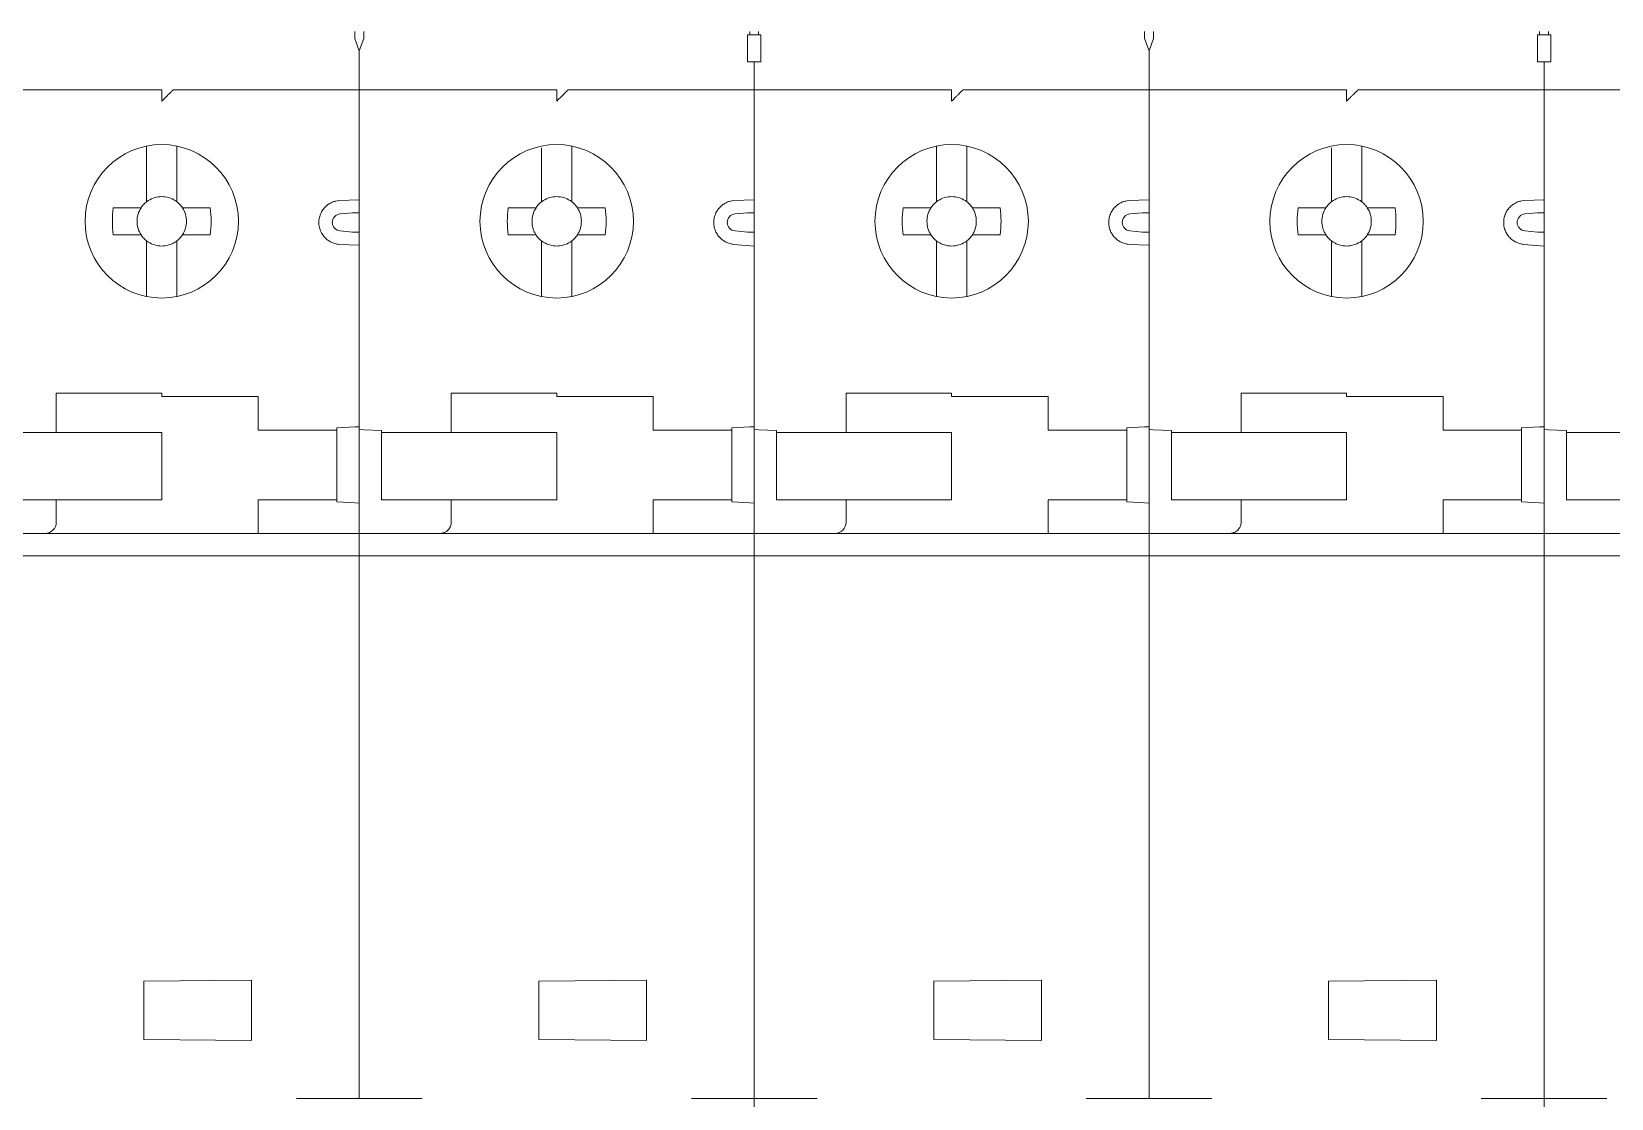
# Model space of a CAD drawing. Header units: millimetres. Extents: x 1359 to 3577, y 1336 to 3557.
# Drawn here: x 2155.1 to 2225.5, y 2964.8 to 3012.3 of the extents above; entities that cross this region are included whole.
import ezdxf

# ---------------------------------------------------------------- set-up
doc = ezdxf.new("R2010")
doc.units = ezdxf.units.MM
doc.layers.add('000-PI-Oprema', color=30, linetype='Continuous', lineweight=5)

msp = doc.modelspace()

# ---------------------------------------------------------------- linework, layer by layer
at = {"layer": '000-PI-Oprema', "color": 0, "lineweight": 0}
for p, q in [((2169.671, 3011.456), (2169.471, 3012.006)), ((2169.871, 3012.006), (2169.671, 3011.456)), ((2186.971, 3012.156), (2187.071, 3012.156)), ((2187.071, 3012.156), (2187.471, 3012.156)), ((2187.471, 3012.156), (2187.571, 3012.156)), ((2204.871, 3011.456), (2204.671, 3012.006)), ((2205.071, 3012.006), (2204.871, 3011.456)), ((2222.171, 3012.156), (2222.271, 3012.156)), ((2222.271, 3012.156), (2222.671, 3012.156)), ((2222.671, 3012.156), (2222.771, 3012.156)), ((2169.671, 3011.456), (2169.671, 3008.856)), ((2169.671, 3011.456), (2169.671, 3008.856)), ((2186.971, 3010.956), (2186.971, 3011.256)), ((2187.571, 3010.956), (2187.571, 3011.256)), ((2204.871, 3011.456), (2204.871, 3008.856)), ((2204.871, 3011.456), (2204.871, 3008.856)), ((2222.171, 3010.956), (2222.171, 3011.256)), ((2222.771, 3010.956), (2222.771, 3011.256)), ((2187.571, 3010.956), (2186.971, 3010.956)), ((2187.271, 3010.956), (2187.271, 3005.136)), ((2222.771, 3010.956), (2222.171, 3010.956)), ((2222.471, 3010.956), (2222.471, 3005.136)), ((2151.871, 3009.706), (2160.871, 3009.706)), ((2161.371, 3009.706), (2169.671, 3009.706)), ((2178.471, 3009.706), (2169.671, 3009.706)), ((2178.971, 3009.706), (2187.071, 3009.706)), ((2187.071, 3009.706), (2196.071, 3009.706)), ((2196.571, 3009.706), (2204.871, 3009.706)), ((2213.671, 3009.706), (2204.871, 3009.706)), ((2214.171, 3009.706), (2222.271, 3009.706)), ((2222.271, 3009.706), (2231.271, 3009.706)), ((2169.671, 3008.856), (2169.671, 2994.585)), ((2169.671, 3008.856), (2169.671, 3005.136)), ((2204.871, 3008.856), (2204.871, 2994.585)), ((2204.871, 3008.856), (2204.871, 3005.136)), ((2160.196, 3007.207), (2160.196, 3007.132)), ((2160.196, 3007.132), (2160.196, 3005.013)), ((2161.546, 3007.132), (2161.546, 3007.207)), ((2161.546, 3005.013), (2161.546, 3007.132)), ((2177.796, 3007.132), (2177.796, 3005.013)), ((2179.146, 3007.132), (2179.146, 3007.207)), ((2179.146, 3005.013), (2179.146, 3007.132)), ((2195.396, 3007.207), (2195.396, 3007.132)), ((2195.396, 3007.132), (2195.396, 3005.013)), ((2196.746, 3007.132), (2196.746, 3007.207)), ((2196.746, 3005.013), (2196.746, 3007.132)), ((2212.996, 3007.132), (2212.996, 3005.013)), ((2214.346, 3007.132), (2214.346, 3007.207)), ((2214.346, 3005.013), (2214.346, 3007.132)), ((2160.196, 3004.725), (2160.196, 3005.013)), ((2161.546, 3004.725), (2161.546, 3005.013)), ((2169.671, 3004.819), (2168.765, 3004.781)), ((2177.796, 3004.725), (2177.796, 3005.013)), ((2179.146, 3004.725), (2179.146, 3005.013)), ((2187.271, 3004.819), (2186.365, 3004.781)), ((2187.271, 3002.476), (2187.271, 3005.136)), ((2195.396, 3004.725), (2195.396, 3005.013)), ((2196.746, 3004.725), (2196.746, 3005.013)), ((2204.871, 3004.819), (2203.965, 3004.781)), ((2212.996, 3004.725), (2212.996, 3005.013)), ((2214.346, 3004.725), (2214.346, 3005.013)), ((2222.471, 3004.819), (2221.565, 3004.781)), ((2222.471, 3002.476), (2222.471, 3005.136)), ((2158.707, 3004.456), (2159.565, 3004.456)), ((2162.177, 3004.456), (2163.035, 3004.456)), ((2169.371, 3004.232), (2168.817, 3004.184)), ((2169.671, 3004.506), (2169.666, 3004.493)), ((2169.671, 3004.232), (2169.671, 3003.38)), ((2176.307, 3004.456), (2177.165, 3004.456)), ((2179.777, 3004.456), (2180.635, 3004.456)), ((2186.971, 3004.232), (2186.417, 3004.184)), ((2193.907, 3004.456), (2194.765, 3004.456)), ((2197.377, 3004.456), (2198.235, 3004.456)), ((2204.571, 3004.232), (2204.017, 3004.184)), ((2204.871, 3004.506), (2204.866, 3004.493)), ((2204.871, 3004.232), (2204.871, 3003.38)), ((2211.507, 3004.456), (2212.365, 3004.456)), ((2214.977, 3004.456), (2215.835, 3004.456)), ((2222.171, 3004.232), (2221.617, 3004.184)), ((2169.371, 3003.38), (2168.817, 3003.429)), ((2186.971, 3003.38), (2186.417, 3003.429)), ((2204.571, 3003.38), (2204.017, 3003.429)), ((2222.171, 3003.38), (2221.617, 3003.429)), ((2158.707, 3003.256), (2159.565, 3003.256)), ((2160.196, 3002.7), (2160.196, 3002.988)), ((2160.196, 3002.7), (2160.196, 3000.58)), ((2161.546, 3002.7), (2161.546, 3002.988)), ((2161.546, 3000.58), (2161.546, 3002.7)), ((2163.035, 3003.256), (2162.177, 3003.256)), ((2168.765, 3002.831), (2169.671, 3002.793)), ((2176.307, 3003.256), (2177.165, 3003.256)), ((2177.796, 3002.7), (2177.796, 3002.988)), ((2177.796, 3002.7), (2177.796, 3000.58)), ((2179.146, 3002.7), (2179.146, 3002.988)), ((2179.146, 3000.58), (2179.146, 3002.7)), ((2180.635, 3003.256), (2179.777, 3003.256)), ((2186.365, 3002.831), (2187.271, 3002.752)), ((2193.907, 3003.256), (2194.765, 3003.256)), ((2195.396, 3002.7), (2195.396, 3002.988)), ((2195.396, 3002.7), (2195.396, 3000.58)), ((2196.746, 3002.7), (2196.746, 3002.988)), ((2196.746, 3000.58), (2196.746, 3002.7)), ((2198.235, 3003.256), (2197.377, 3003.256)), ((2203.965, 3002.831), (2204.871, 3002.793)), ((2211.507, 3003.256), (2212.365, 3003.256)), ((2212.996, 3002.7), (2212.996, 3002.988)), ((2212.996, 3002.7), (2212.996, 3000.58)), ((2214.346, 3002.7), (2214.346, 3002.988)), ((2214.346, 3000.58), (2214.346, 3002.7)), ((2215.835, 3003.256), (2214.977, 3003.256)), ((2221.565, 3002.831), (2222.471, 3002.752)), ((2169.671, 3002.476), (2169.671, 2994.709)), ((2187.271, 3002.476), (2187.271, 2994.709)), ((2204.871, 3002.476), (2204.871, 2994.709)), ((2222.471, 3002.476), (2222.471, 2994.709)), ((2160.196, 3000.58), (2160.196, 3000.506)), ((2161.546, 3000.506), (2161.546, 3000.58)), ((2177.796, 3000.58), (2177.796, 3000.506)), ((2179.146, 3000.506), (2179.146, 3000.58)), ((2195.396, 3000.58), (2195.396, 3000.506)), ((2196.746, 3000.506), (2196.746, 3000.58)), ((2212.996, 3000.58), (2212.996, 3000.506)), ((2214.346, 3000.506), (2214.346, 3000.58)), ((2169.671, 2998.556), (2169.666, 2998.561)), ((2169.676, 2998.356), (2169.671, 2998.356)), ((2204.871, 2998.556), (2204.866, 2998.561)), ((2204.876, 2998.356), (2204.871, 2998.356)), ((2160.871, 2996.206), (2156.171, 2996.206)), ((2156.171, 2994.456), (2156.171, 2996.206)), ((2160.871, 2996.056), (2160.871, 2996.206)), ((2165.171, 2996.056), (2160.871, 2996.056)), ((2165.171, 2994.556), (2165.171, 2996.056)), ((2173.771, 2996.206), (2178.471, 2996.206)), ((2173.771, 2994.456), (2173.771, 2996.206)), ((2178.471, 2996.206), (2178.471, 2996.056)), ((2178.471, 2996.056), (2182.771, 2996.056)), ((2182.771, 2996.056), (2182.771, 2994.556)), ((2196.071, 2996.206), (2191.371, 2996.206)), ((2191.371, 2994.456), (2191.371, 2996.206)), ((2196.071, 2996.056), (2196.071, 2996.206)), ((2200.371, 2996.056), (2196.071, 2996.056)), ((2200.371, 2994.556), (2200.371, 2996.056)), ((2208.971, 2996.206), (2213.671, 2996.206)), ((2208.971, 2994.456), (2208.971, 2996.206)), ((2213.671, 2996.206), (2213.671, 2996.056)), ((2213.671, 2996.056), (2217.971, 2996.056)), ((2217.971, 2996.056), (2217.971, 2994.556)), ((2153.071, 2994.456), (2156.171, 2994.456)), ((2156.171, 2994.456), (2156.571, 2994.456)), ((2156.571, 2994.456), (2160.871, 2994.456)), ((2160.871, 2994.456), (2160.871, 2991.456)), ((2165.571, 2994.556), (2165.171, 2994.556)), ((2168.671, 2994.556), (2165.571, 2994.556)), ((2169.471, 2994.698), (2168.671, 2994.656)), ((2168.671, 2994.556), (2168.671, 2994.656)), ((2168.671, 2991.456), (2168.671, 2994.556)), ((2169.671, 2994.709), (2169.471, 2994.698)), ((2169.671, 2994.709), (2169.671, 2991.304)), ((2169.871, 2994.574), (2169.671, 2994.585)), ((2169.671, 2990.38), (2169.671, 2994.556)), ((2169.871, 2994.574), (2170.671, 2994.532)), ((2170.671, 2994.532), (2170.671, 2994.456)), ((2170.671, 2994.456), (2173.771, 2994.456)), ((2170.671, 2994.456), (2170.671, 2991.456)), ((2173.771, 2994.456), (2174.171, 2994.456)), ((2174.171, 2994.456), (2178.471, 2994.456)), ((2178.471, 2994.456), (2178.471, 2991.456)), ((2183.171, 2994.556), (2182.771, 2994.556)), ((2183.171, 2994.556), (2186.271, 2994.556)), ((2186.271, 2994.656), (2187.071, 2994.698)), ((2186.271, 2994.556), (2186.271, 2994.656)), ((2186.271, 2991.456), (2186.271, 2994.556)), ((2187.071, 2994.698), (2187.271, 2994.709)), ((2187.271, 2994.709), (2187.271, 2994.585)), ((2187.271, 2994.585), (2187.471, 2994.574)), ((2187.271, 2994.556), (2187.271, 2994.585)), ((2187.271, 2994.556), (2187.271, 2991.304)), ((2187.471, 2994.574), (2188.271, 2994.532)), ((2188.271, 2994.532), (2188.271, 2994.456)), ((2188.271, 2994.456), (2191.371, 2994.456)), ((2188.271, 2994.456), (2188.271, 2991.456)), ((2191.371, 2994.456), (2191.771, 2994.456)), ((2191.771, 2994.456), (2196.071, 2994.456)), ((2196.071, 2994.456), (2196.071, 2991.456)), ((2200.771, 2994.556), (2200.371, 2994.556)), ((2203.871, 2994.556), (2200.771, 2994.556)), ((2204.671, 2994.698), (2203.871, 2994.656)), ((2203.871, 2994.556), (2203.871, 2994.656)), ((2203.871, 2991.456), (2203.871, 2994.556)), ((2204.871, 2994.709), (2204.671, 2994.698)), ((2204.871, 2994.709), (2204.871, 2991.304)), ((2205.071, 2994.574), (2204.871, 2994.585)), ((2204.871, 2990.38), (2204.871, 2994.556)), ((2205.071, 2994.574), (2205.871, 2994.532)), ((2205.871, 2994.532), (2205.871, 2994.456)), ((2205.871, 2994.456), (2208.971, 2994.456)), ((2205.871, 2994.456), (2205.871, 2991.456)), ((2208.971, 2994.456), (2209.371, 2994.456)), ((2209.371, 2994.456), (2213.671, 2994.456)), ((2213.671, 2994.456), (2213.671, 2991.456)), ((2218.371, 2994.556), (2217.971, 2994.556)), ((2218.371, 2994.556), (2221.471, 2994.556)), ((2221.471, 2994.656), (2222.271, 2994.698)), ((2221.471, 2994.556), (2221.471, 2994.656)), ((2221.471, 2991.456), (2221.471, 2994.556)), ((2222.271, 2994.698), (2222.471, 2994.709)), ((2222.471, 2994.709), (2222.471, 2994.585)), ((2222.471, 2994.585), (2222.671, 2994.574)), ((2222.471, 2994.556), (2222.471, 2994.585)), ((2222.471, 2994.556), (2222.471, 2991.304)), ((2222.671, 2994.574), (2223.471, 2994.532)), ((2223.471, 2994.532), (2223.471, 2994.456)), ((2223.471, 2994.456), (2226.571, 2994.456)), ((2223.471, 2994.456), (2223.471, 2991.456)), ((2169.666, 2993.551), (2169.671, 2993.556)), ((2169.671, 2993.756), (2169.676, 2993.756)), ((2204.866, 2993.551), (2204.871, 2993.556)), ((2204.871, 2993.756), (2204.876, 2993.756)), ((2156.171, 2991.456), (2153.071, 2991.456)), ((2156.171, 2991.456), (2156.571, 2991.456)), ((2156.171, 2991.456), (2156.171, 2990.456)), ((2160.871, 2991.456), (2156.571, 2991.456)), ((2165.171, 2991.456), (2165.571, 2991.456)), ((2165.171, 2991.456), (2165.171, 2989.956)), ((2168.671, 2991.456), (2165.571, 2991.456)), ((2168.671, 2991.356), (2168.671, 2991.456)), ((2169.471, 2991.314), (2168.671, 2991.356)), ((2169.471, 2991.314), (2169.671, 2991.304)), ((2169.671, 2991.304), (2169.671, 2989.106)), ((2170.671, 2991.456), (2173.771, 2991.456)), ((2174.171, 2991.456), (2173.771, 2991.456)), ((2173.771, 2991.456), (2173.771, 2990.456)), ((2178.471, 2991.456), (2174.171, 2991.456)), ((2182.771, 2991.456), (2183.171, 2991.456)), ((2182.771, 2989.956), (2182.771, 2991.456)), ((2186.271, 2991.456), (2183.171, 2991.456)), ((2186.271, 2991.356), (2186.271, 2991.456)), ((2186.271, 2991.356), (2187.071, 2991.314)), ((2187.071, 2991.314), (2187.271, 2991.304)), ((2187.271, 2990.38), (2187.271, 2991.304)), ((2191.371, 2991.456), (2188.271, 2991.456)), ((2191.371, 2991.456), (2191.771, 2991.456)), ((2191.371, 2991.456), (2191.371, 2990.456)), ((2196.071, 2991.456), (2191.771, 2991.456)), ((2200.371, 2991.456), (2200.771, 2991.456)), ((2200.371, 2991.456), (2200.371, 2989.956)), ((2203.871, 2991.456), (2200.771, 2991.456)), ((2203.871, 2991.356), (2203.871, 2991.456)), ((2204.671, 2991.314), (2203.871, 2991.356)), ((2204.671, 2991.314), (2204.871, 2991.304)), ((2204.871, 2991.304), (2204.871, 2989.106)), ((2205.871, 2991.456), (2208.971, 2991.456)), ((2209.371, 2991.456), (2208.971, 2991.456)), ((2208.971, 2991.456), (2208.971, 2990.456)), ((2213.671, 2991.456), (2209.371, 2991.456)), ((2217.971, 2991.456), (2218.371, 2991.456)), ((2217.971, 2989.956), (2217.971, 2991.456)), ((2221.471, 2991.456), (2218.371, 2991.456)), ((2221.471, 2991.356), (2221.471, 2991.456)), ((2221.471, 2991.356), (2222.271, 2991.314)), ((2222.271, 2991.314), (2222.471, 2991.304)), ((2222.471, 2990.38), (2222.471, 2991.304)), ((2226.571, 2991.456), (2223.471, 2991.456)), ((2169.671, 2989.956), (2152.071, 2989.956)), ((2169.671, 2989.106), (2169.671, 2990.38)), ((2169.671, 2989.956), (2187.271, 2989.956)), ((2187.271, 2990.38), (2187.271, 2989.106)), ((2204.871, 2989.956), (2187.271, 2989.956)), ((2204.871, 2989.106), (2204.871, 2990.38)), ((2204.871, 2989.956), (2222.471, 2989.956)), ((2222.471, 2990.38), (2222.471, 2989.106)), ((2240.071, 2989.956), (2222.471, 2989.956)), ((2169.471, 2988.956), (2152.071, 2988.961)), ((2169.471, 2988.956), (2169.671, 2988.956)), ((2169.671, 2964.789), (2169.671, 2989.106)), ((2169.671, 2989.106), (2169.671, 2964.939)), ((2187.071, 2988.956), (2169.671, 2988.956)), ((2187.271, 2988.956), (2187.071, 2988.956)), ((2187.271, 2989.106), (2187.271, 2988.956)), ((2204.671, 2988.956), (2187.271, 2988.961)), ((2187.271, 2988.956), (2187.271, 2964.789)), ((2204.671, 2988.956), (2204.871, 2988.956)), ((2204.871, 2964.789), (2204.871, 2989.106)), ((2204.871, 2989.106), (2204.871, 2964.939)), ((2222.271, 2988.956), (2204.871, 2988.956)), ((2222.471, 2988.956), (2222.271, 2988.956)), ((2222.471, 2989.106), (2222.471, 2988.956)), ((2239.871, 2988.956), (2222.471, 2988.961)), ((2222.471, 2988.956), (2222.471, 2964.789)), ((2169.671, 2984.256), (2169.676, 2984.256)), ((2204.871, 2984.256), (2204.876, 2984.256)), ((2169.666, 2984.051), (2169.671, 2984.056)), ((2204.866, 2984.051), (2204.871, 2984.056)), ((2169.671, 2982.506), (2169.666, 2982.506)), ((2204.871, 2982.506), (2204.866, 2982.506)), ((2169.671, 2981.906), (2169.666, 2981.911)), ((2169.676, 2981.911), (2169.671, 2981.906)), ((2204.871, 2981.906), (2204.866, 2981.911)), ((2204.876, 2981.911), (2204.871, 2981.906)), ((2169.671, 2974.804), (2169.669, 2974.809)), ((2169.671, 2974.506), (2169.676, 2974.501)), ((2204.871, 2974.804), (2204.869, 2974.809)), ((2204.871, 2974.506), (2204.876, 2974.501)), ((2169.666, 2973.17), (2169.671, 2973.156)), ((2169.671, 2973.256), (2169.676, 2973.27)), ((2204.866, 2973.17), (2204.871, 2973.156)), ((2204.871, 2973.256), (2204.876, 2973.27)), ((2160.071, 2970.006), (2164.871, 2970.048)), ((2160.071, 2967.406), (2160.071, 2970.006)), ((2164.871, 2970.048), (2164.871, 2967.364)), ((2177.671, 2970.006), (2182.471, 2970.048)), ((2177.671, 2967.406), (2177.671, 2970.006)), ((2182.471, 2970.048), (2182.471, 2967.364)), ((2195.271, 2970.006), (2200.071, 2970.048)), ((2195.271, 2967.406), (2195.271, 2970.006)), ((2200.071, 2970.048), (2200.071, 2967.364)), ((2212.871, 2970.006), (2217.671, 2970.048)), ((2212.871, 2967.406), (2212.871, 2970.006)), ((2217.671, 2970.048), (2217.671, 2967.364)), ((2164.871, 2967.364), (2160.071, 2967.406)), ((2182.471, 2967.364), (2177.671, 2967.406)), ((2200.071, 2967.364), (2195.271, 2967.406)), ((2217.671, 2967.364), (2212.871, 2967.406)), ((2166.871, 2964.789), (2169.471, 2964.789)), ((2169.471, 2964.789), (2169.671, 2964.789)), ((2169.871, 2964.789), (2169.671, 2964.789)), ((2169.871, 2964.789), (2172.471, 2964.789)), ((2184.471, 2964.789), (2187.071, 2964.789)), ((2187.271, 2964.789), (2187.071, 2964.789)), ((2187.271, 2964.789), (2187.271, 2963.547)), ((2187.471, 2964.789), (2187.271, 2964.789)), ((2187.471, 2964.789), (2190.071, 2964.789)), ((2202.071, 2964.789), (2204.671, 2964.789)), ((2204.671, 2964.789), (2204.871, 2964.789)), ((2205.071, 2964.789), (2204.871, 2964.789)), ((2205.071, 2964.789), (2207.671, 2964.789)), ((2219.671, 2964.789), (2222.271, 2964.789)), ((2222.471, 2964.789), (2222.271, 2964.789)), ((2222.471, 2964.789), (2222.471, 2963.547)), ((2222.671, 2964.789), (2222.471, 2964.789)), ((2222.671, 2964.789), (2225.271, 2964.789))]:
    msp.add_line(p, q, dxfattribs=at)
for centre in [(2160.871, 3003.856), (2178.471, 3003.856), (2196.071, 3003.856), (2213.671, 3003.856)]:
    msp.add_circle(centre, 3.418, dxfattribs=at)
for centre, radius, start, end in [((2160.871, 3003.856), 1.1, 123.05573, 133.0681), ((2160.871, 3003.856), 1.1, 46.9319, 56.94427), ((2178.471, 3003.856), 1.1, 123.05573, 133.0681), ((2178.471, 3003.856), 1.1, 46.9319, 56.94427), ((2196.071, 3003.856), 1.1, 123.05573, 133.0681), ((2196.071, 3003.856), 1.1, 46.9319, 56.94427), ((2213.671, 3003.856), 1.1, 123.05573, 133.0681), ((2213.671, 3003.856), 1.1, 46.9319, 56.94427), ((2160.871, 3003.856), 1.1, 136.9319, 146.94427), ((2160.871, 3003.856), 1.1, 135, 136.9319), ((2160.871, 3003.856), 1.1, 45, 46.9319), ((2160.871, 3003.856), 1.1, 43.0681, 45), ((2160.871, 3003.856), 1.1, 33.05573, 43.0681), ((2178.471, 3003.856), 1.1, 136.9319, 146.94427), ((2178.471, 3003.856), 1.1, 135, 136.9319), ((2178.471, 3003.856), 1.1, 45, 46.9319), ((2178.471, 3003.856), 1.1, 43.0681, 45), ((2178.471, 3003.856), 1.1, 33.05573, 43.0681), ((2196.071, 3003.856), 1.1, 136.9319, 146.94427), ((2196.071, 3003.856), 1.1, 135, 136.9319), ((2196.071, 3003.856), 1.1, 45, 46.9319), ((2196.071, 3003.856), 1.1, 43.0681, 45), ((2196.071, 3003.856), 1.1, 33.05573, 43.0681), ((2213.671, 3003.856), 1.1, 136.9319, 146.94427), ((2213.671, 3003.856), 1.1, 135, 136.9319), ((2213.671, 3003.856), 1.1, 45, 46.9319), ((2213.671, 3003.856), 1.1, 43.0681, 45), ((2213.671, 3003.856), 1.1, 33.05573, 43.0681), ((2160.871, 3003.856), 1.1, 213.05573, 223.0681), ((2160.871, 3003.856), 1.1, 226.9319, 236.94427), ((2160.871, 3003.856), 1.1, 303.05573, 313.0681), ((2160.871, 3003.856), 1.1, 313.0681, 315), ((2160.871, 3003.856), 1.1, 315, 316.9319), ((2160.871, 3003.856), 1.1, 316.9319, 326.94427), ((2178.471, 3003.856), 1.1, 213.05573, 223.0681), ((2178.471, 3003.856), 1.1, 226.9319, 236.94427), ((2178.471, 3003.856), 1.1, 303.05573, 313.0681), ((2178.471, 3003.856), 1.1, 313.0681, 315), ((2178.471, 3003.856), 1.1, 315, 316.9319), ((2178.471, 3003.856), 1.1, 316.9319, 326.94427), ((2196.071, 3003.856), 1.1, 213.05573, 223.0681), ((2196.071, 3003.856), 1.1, 226.9319, 236.94427), ((2196.071, 3003.856), 1.1, 303.05573, 313.0681), ((2196.071, 3003.856), 1.1, 313.0681, 315), ((2196.071, 3003.856), 1.1, 315, 316.9319), ((2196.071, 3003.856), 1.1, 316.9319, 326.94427), ((2213.671, 3003.856), 1.1, 213.05573, 223.0681), ((2213.671, 3003.856), 1.1, 226.9319, 236.94427), ((2213.671, 3003.856), 1.1, 303.05573, 313.0681), ((2213.671, 3003.856), 1.1, 313.0681, 315), ((2213.671, 3003.856), 1.1, 315, 316.9319), ((2213.671, 3003.856), 1.1, 316.9319, 326.94427), ((2155.671, 2990.456), 0.5, 270, 0), ((2190.871, 2990.456), 0.5, 270, 0)]:
    msp.add_arc(centre, radius, start, end, dxfattribs=at)
for points, knots in [([(2169.471, 3012.006), (2169.471, 3012.063), (2169.471, 3012.116), (2169.471, 3012.252), (2169.471, 3012.306), (2169.471, 3012.306)], [0.262243, 0.262243, 0.262243, 0.262243, 0.5, 0.5, 1, 1, 1, 1]), ([(2169.871, 3012.006), (2169.871, 3012.032), (2169.871, 3012.087), (2169.871, 3012.162), (2169.871, 3012.227), (2169.871, 3012.273), (2169.871, 3012.301), (2169.871, 3012.304), (2169.871, 3012.306)], [0.2613825, 0.2613825, 0.2613825, 0.2613825, 0.3685854, 0.5000663, 0.6285535, 0.7600358, 0.8779631, 1, 1, 1, 1]), ([(2186.971, 3012.156), (2186.971, 3012.137), (2186.971, 3012.083), (2186.971, 3011.968), (2186.971, 3011.809), (2186.971, 3011.632), (2186.971, 3011.445), (2186.971, 3011.319), (2186.971, 3011.256)], [0.287427, 0.287427, 0.287427, 0.287427, 0.3699948, 0.5001298, 0.629921, 0.7600558, 0.879771, 1, 1, 1, 1]), ([(2187.071, 3012.156), (2187.071, 3012.157), (2187.071, 3012.213), (2187.071, 3012.281), (2187.071, 3012.298), (2187.071, 3012.306)], [0, 0, 0, 0, 0.010834, 0.505413, 1, 1, 1, 1]), ([(2187.471, 3012.306), (2187.471, 3012.298), (2187.471, 3012.281), (2187.471, 3012.213), (2187.471, 3012.157), (2187.471, 3012.156)], [0, 0, 0, 0, 0.494587, 0.989166, 1, 1, 1, 1]), ([(2187.571, 3012.156), (2187.571, 3012.108), (2187.571, 3012.043), (2187.571, 3011.778), (2187.571, 3011.518), (2187.571, 3011.256)], [0.2858647, 0.2858647, 0.2858647, 0.2858647, 0.5, 0.5, 1, 1, 1, 1]), ([(2204.671, 3012.006), (2204.671, 3012.063), (2204.671, 3012.116), (2204.671, 3012.252), (2204.671, 3012.306), (2204.671, 3012.306)], [0.262243, 0.262243, 0.262243, 0.262243, 0.5, 0.5, 1, 1, 1, 1]), ([(2205.071, 3012.006), (2205.071, 3012.032), (2205.071, 3012.087), (2205.071, 3012.162), (2205.071, 3012.227), (2205.071, 3012.273), (2205.071, 3012.301), (2205.071, 3012.304), (2205.071, 3012.306)], [0.2613825, 0.2613825, 0.2613825, 0.2613825, 0.3685854, 0.5000663, 0.6285535, 0.7600358, 0.8779631, 1, 1, 1, 1]), ([(2222.171, 3012.156), (2222.171, 3012.137), (2222.171, 3012.083), (2222.171, 3011.968), (2222.171, 3011.809), (2222.171, 3011.632), (2222.171, 3011.445), (2222.171, 3011.319), (2222.171, 3011.256)], [0.287427, 0.287427, 0.287427, 0.287427, 0.3699948, 0.5001298, 0.629921, 0.7600558, 0.879771, 1, 1, 1, 1]), ([(2222.271, 3012.156), (2222.271, 3012.157), (2222.271, 3012.213), (2222.271, 3012.281), (2222.271, 3012.298), (2222.271, 3012.306)], [0, 0, 0, 0, 0.010834, 0.505413, 1, 1, 1, 1]), ([(2222.671, 3012.306), (2222.671, 3012.298), (2222.671, 3012.281), (2222.671, 3012.213), (2222.671, 3012.157), (2222.671, 3012.156)], [0, 0, 0, 0, 0.494587, 0.989166, 1, 1, 1, 1]), ([(2222.771, 3012.156), (2222.771, 3012.108), (2222.771, 3012.043), (2222.771, 3011.778), (2222.771, 3011.518), (2222.771, 3011.256)], [0.2858647, 0.2858647, 0.2858647, 0.2858647, 0.5, 0.5, 1, 1, 1, 1]), ([(2160.871, 3009.206), (2160.871, 3009.337), (2160.871, 3009.467), (2160.871, 3009.652), (2160.871, 3009.706), (2160.871, 3009.706)], [0, 0, 0, 0, 0.5, 0.5, 1, 1, 1, 1]), ([(2160.871, 3009.206), (2160.893, 3009.228), (2160.937, 3009.271), (2161.001, 3009.336), (2161.072, 3009.407), (2161.149, 3009.484), (2161.225, 3009.56), (2161.288, 3009.623), (2161.335, 3009.67), (2161.366, 3009.701), (2161.369, 3009.704), (2161.371, 3009.706)], [0, 0, 0, 0, 0.097283, 0.192791, 0.287384, 0.42418, 0.554334, 0.675821, 0.789691, 0.896334, 1, 1, 1, 1]), ([(2178.471, 3009.706), (2178.471, 3009.705), (2178.471, 3009.704), (2178.471, 3009.691), (2178.471, 3009.669), (2178.471, 3009.627), (2178.471, 3009.563), (2178.471, 3009.483), (2178.471, 3009.395), (2178.471, 3009.301), (2178.471, 3009.238), (2178.471, 3009.206)], [0, 0, 0, 0, 0.080758, 0.160392, 0.240099, 0.368585, 0.500066, 0.628554, 0.760036, 0.877963, 1, 1, 1, 1]), ([(2178.971, 3009.706), (2178.971, 3009.706), (2178.969, 3009.705), (2178.96, 3009.695), (2178.945, 3009.681), (2178.924, 3009.659), (2178.897, 3009.632), (2178.864, 3009.599), (2178.817, 3009.552), (2178.75, 3009.485), (2178.669, 3009.403), (2178.574, 3009.309), (2178.509, 3009.244), (2178.471, 3009.206)], [0, 0, 0, 0, 0.056117, 0.113833, 0.173777, 0.236509, 0.302522, 0.372235, 0.446007, 0.56933, 0.712859, 0.83153, 1, 1, 1, 1]), ([(2196.071, 3009.206), (2196.071, 3009.337), (2196.071, 3009.467), (2196.071, 3009.652), (2196.071, 3009.706), (2196.071, 3009.706)], [0, 0, 0, 0, 0.5, 0.5, 1, 1, 1, 1]), ([(2196.071, 3009.206), (2196.093, 3009.228), (2196.137, 3009.271), (2196.201, 3009.336), (2196.272, 3009.407), (2196.349, 3009.484), (2196.425, 3009.56), (2196.488, 3009.623), (2196.535, 3009.67), (2196.566, 3009.701), (2196.569, 3009.704), (2196.571, 3009.706)], [0, 0, 0, 0, 0.097283, 0.192791, 0.287384, 0.42418, 0.554334, 0.675821, 0.789691, 0.896334, 1, 1, 1, 1]), ([(2213.671, 3009.706), (2213.671, 3009.705), (2213.671, 3009.704), (2213.671, 3009.691), (2213.671, 3009.669), (2213.671, 3009.627), (2213.671, 3009.563), (2213.671, 3009.483), (2213.671, 3009.395), (2213.671, 3009.301), (2213.671, 3009.238), (2213.671, 3009.206)], [0, 0, 0, 0, 0.080758, 0.160392, 0.240099, 0.368585, 0.500066, 0.628554, 0.760036, 0.877963, 1, 1, 1, 1]), ([(2214.171, 3009.706), (2214.171, 3009.706), (2214.169, 3009.705), (2214.16, 3009.695), (2214.145, 3009.681), (2214.124, 3009.659), (2214.097, 3009.632), (2214.064, 3009.599), (2214.017, 3009.552), (2213.95, 3009.485), (2213.869, 3009.403), (2213.774, 3009.309), (2213.709, 3009.244), (2213.671, 3009.206)], [0, 0, 0, 0, 0.056117, 0.113833, 0.173777, 0.236509, 0.302522, 0.372235, 0.446007, 0.56933, 0.712859, 0.83153, 1, 1, 1, 1]), ([(2161.471, 3004.778), (2161.294, 3004.894), (2161.083, 3004.956), (2160.66, 3004.956), (2160.449, 3004.894), (2160.271, 3004.778)], [0, 0, 0, 0, 0.5, 0.5, 1, 1, 1, 1]), ([(2168.765, 3002.831), (2168.734, 3002.835), (2168.674, 3002.842), (2168.585, 3002.863), (2168.474, 3002.899), (2168.345, 3002.962), (2168.2, 3003.067), (2168.068, 3003.206), (2167.959, 3003.383), (2167.887, 3003.586), (2167.863, 3003.806), (2167.887, 3004.027), (2167.959, 3004.229), (2168.068, 3004.407), (2168.199, 3004.545), (2168.345, 3004.651), (2168.488, 3004.719), (2168.629, 3004.764), (2168.719, 3004.775), (2168.765, 3004.781)], [0, 0, 0, 0, 0.031513, 0.062833, 0.094232, 0.152293, 0.210532, 0.279327, 0.348301, 0.424071, 0.50002, 0.57579, 0.651739, 0.720534, 0.789508, 0.84757, 0.905809, 0.95275, 1, 1, 1, 1]), ([(2169.671, 3005.135), (2169.671, 3005.135), (2169.671, 3005.133), (2169.671, 3005.12), (2169.671, 3005.098), (2169.671, 3005.059), (2169.671, 3004.989), (2169.671, 3004.876), (2169.671, 3004.738), (2169.671, 3004.581), (2169.671, 3004.41), (2169.671, 3004.291), (2169.671, 3004.232)], [0, 0, 0, 0, 0.062572, 0.124512, 0.186422, 0.248903, 0.373491, 0.498598, 0.623567, 0.749199, 0.874318, 1, 1, 1, 1]), ([(2179.071, 3004.778), (2178.894, 3004.894), (2178.683, 3004.956), (2178.26, 3004.956), (2178.049, 3004.894), (2177.871, 3004.778)], [0, 0, 0, 0, 0.5, 0.5, 1, 1, 1, 1]), ([(2186.365, 3002.831), (2186.334, 3002.835), (2186.274, 3002.842), (2186.185, 3002.863), (2186.074, 3002.899), (2185.945, 3002.962), (2185.8, 3003.067), (2185.668, 3003.206), (2185.559, 3003.383), (2185.487, 3003.586), (2185.463, 3003.806), (2185.487, 3004.027), (2185.559, 3004.229), (2185.668, 3004.407), (2185.799, 3004.545), (2185.945, 3004.651), (2186.088, 3004.719), (2186.229, 3004.764), (2186.319, 3004.775), (2186.365, 3004.781)], [0, 0, 0, 0, 0.031513, 0.062833, 0.094232, 0.152293, 0.210532, 0.279327, 0.348301, 0.424071, 0.50002, 0.57579, 0.651739, 0.720534, 0.789508, 0.84757, 0.905809, 0.95275, 1, 1, 1, 1]), ([(2196.671, 3004.778), (2196.494, 3004.894), (2196.283, 3004.956), (2195.86, 3004.956), (2195.649, 3004.894), (2195.471, 3004.778)], [0, 0, 0, 0, 0.5, 0.5, 1, 1, 1, 1]), ([(2203.965, 3002.831), (2203.934, 3002.835), (2203.874, 3002.842), (2203.785, 3002.863), (2203.674, 3002.899), (2203.545, 3002.962), (2203.4, 3003.067), (2203.268, 3003.206), (2203.159, 3003.383), (2203.087, 3003.586), (2203.063, 3003.806), (2203.087, 3004.027), (2203.159, 3004.229), (2203.268, 3004.407), (2203.399, 3004.545), (2203.545, 3004.651), (2203.688, 3004.719), (2203.829, 3004.764), (2203.919, 3004.775), (2203.965, 3004.781)], [0, 0, 0, 0, 0.031513, 0.062833, 0.094232, 0.152293, 0.210532, 0.279327, 0.348301, 0.424071, 0.50002, 0.57579, 0.651739, 0.720534, 0.789508, 0.84757, 0.905809, 0.95275, 1, 1, 1, 1]), ([(2204.871, 3005.135), (2204.871, 3005.135), (2204.871, 3005.133), (2204.871, 3005.12), (2204.871, 3005.098), (2204.871, 3005.059), (2204.871, 3004.989), (2204.871, 3004.876), (2204.871, 3004.738), (2204.871, 3004.581), (2204.871, 3004.41), (2204.871, 3004.291), (2204.871, 3004.232)], [0, 0, 0, 0, 0.062572, 0.124512, 0.186422, 0.248903, 0.373491, 0.498598, 0.623567, 0.749199, 0.874318, 1, 1, 1, 1]), ([(2214.271, 3004.778), (2214.094, 3004.894), (2213.883, 3004.956), (2213.46, 3004.956), (2213.249, 3004.894), (2213.071, 3004.778)], [0, 0, 0, 0, 0.5, 0.5, 1, 1, 1, 1]), ([(2221.565, 3002.831), (2221.534, 3002.835), (2221.474, 3002.842), (2221.385, 3002.863), (2221.274, 3002.899), (2221.145, 3002.962), (2221, 3003.067), (2220.868, 3003.206), (2220.759, 3003.383), (2220.687, 3003.586), (2220.663, 3003.806), (2220.687, 3004.027), (2220.759, 3004.229), (2220.868, 3004.407), (2220.999, 3004.545), (2221.145, 3004.651), (2221.288, 3004.719), (2221.429, 3004.764), (2221.519, 3004.775), (2221.565, 3004.781)], [0, 0, 0, 0, 0.031513, 0.062833, 0.094232, 0.152293, 0.210532, 0.279327, 0.348301, 0.424071, 0.50002, 0.57579, 0.651739, 0.720534, 0.789508, 0.84757, 0.905809, 0.95275, 1, 1, 1, 1]), ([(2158.707, 3004.456), (2158.683, 3004.257), (2158.659, 3003.856), (2158.683, 3003.455), (2158.708, 3003.256), (2158.707, 3003.256)], [0, 0, 0, 0, 0.5, 1, 1.000008, 1.000008, 1.000008, 1.000008]), ([(2162.177, 3004.456), (2162.11, 3004.456), (2161.985, 3004.456), (2161.854, 3004.456), (2161.793, 3004.456)], [0, 0, 0, 0, 0.54278, 1, 1, 1, 1]), ([(2168.817, 3003.429), (2168.724, 3003.437), (2168.634, 3003.481), (2168.508, 3003.619), (2168.471, 3003.713), (2168.471, 3003.9), (2168.508, 3003.993), (2168.634, 3004.131), (2168.724, 3004.175), (2168.817, 3004.184)], [0, 0, 0, 0, 0.25, 0.25, 0.5, 0.5, 0.75, 0.75, 1, 1, 1, 1]), ([(2169.671, 3004.232), (2169.671, 3004.232), (2169.639, 3004.232), (2169.528, 3004.232), (2169.45, 3004.232), (2169.371, 3004.232)], [0, 0, 0, 0, 0.5, 0.5, 1, 1, 1, 1]), ([(2176.307, 3004.456), (2176.283, 3004.257), (2176.259, 3003.856), (2176.283, 3003.455), (2176.308, 3003.256), (2176.307, 3003.256)], [-0.000008, -0.000008, -0.000008, -0.000008, 0.499992, 0.999992, 1, 1, 1, 1]), ([(2179.777, 3004.456), (2179.71, 3004.456), (2179.585, 3004.456), (2179.454, 3004.456), (2179.393, 3004.456)], [0, 0, 0, 0, 0.54278, 1, 1, 1, 1]), ([(2186.417, 3003.429), (2186.324, 3003.437), (2186.234, 3003.481), (2186.108, 3003.619), (2186.071, 3003.713), (2186.071, 3003.9), (2186.108, 3003.993), (2186.234, 3004.131), (2186.324, 3004.175), (2186.417, 3004.184)], [0, 0, 0, 0, 0.25, 0.25, 0.5, 0.5, 0.75, 0.75, 1, 1, 1, 1]), ([(2187.271, 3004.232), (2187.271, 3004.232), (2187.239, 3004.232), (2187.128, 3004.232), (2187.05, 3004.232), (2186.971, 3004.232)], [0, 0, 0, 0, 0.5, 0.5, 1, 1, 1, 1]), ([(2193.907, 3004.456), (2193.883, 3004.257), (2193.859, 3003.856), (2193.883, 3003.455), (2193.908, 3003.256), (2193.907, 3003.256)], [0, 0, 0, 0, 0.5, 1, 1.000008, 1.000008, 1.000008, 1.000008]), ([(2197.377, 3004.456), (2197.31, 3004.456), (2197.185, 3004.456), (2197.054, 3004.456), (2196.993, 3004.456)], [0, 0, 0, 0, 0.54278, 1, 1, 1, 1]), ([(2204.017, 3003.429), (2203.924, 3003.437), (2203.834, 3003.481), (2203.708, 3003.619), (2203.671, 3003.713), (2203.671, 3003.9), (2203.708, 3003.993), (2203.834, 3004.131), (2203.924, 3004.175), (2204.017, 3004.184)], [0, 0, 0, 0, 0.25, 0.25, 0.5, 0.5, 0.75, 0.75, 1, 1, 1, 1]), ([(2204.871, 3004.232), (2204.871, 3004.232), (2204.839, 3004.232), (2204.728, 3004.232), (2204.65, 3004.232), (2204.571, 3004.232)], [0, 0, 0, 0, 0.5, 0.5, 1, 1, 1, 1]), ([(2211.507, 3004.456), (2211.483, 3004.257), (2211.459, 3003.856), (2211.483, 3003.455), (2211.508, 3003.256), (2211.507, 3003.256)], [-0.000008, -0.000008, -0.000008, -0.000008, 0.499992, 0.999992, 1, 1, 1, 1]), ([(2214.977, 3004.456), (2214.91, 3004.456), (2214.785, 3004.456), (2214.654, 3004.456), (2214.593, 3004.456)], [0, 0, 0, 0, 0.54278, 1, 1, 1, 1]), ([(2221.617, 3003.429), (2221.524, 3003.437), (2221.434, 3003.481), (2221.308, 3003.619), (2221.271, 3003.713), (2221.271, 3003.9), (2221.308, 3003.993), (2221.434, 3004.131), (2221.524, 3004.175), (2221.617, 3004.184)], [0, 0, 0, 0, 0.25, 0.25, 0.5, 0.5, 0.75, 0.75, 1, 1, 1, 1]), ([(2222.471, 3004.232), (2222.471, 3004.232), (2222.439, 3004.232), (2222.328, 3004.232), (2222.25, 3004.232), (2222.171, 3004.232)], [0, 0, 0, 0, 0.5, 0.5, 1, 1, 1, 1]), ([(2159.949, 3003.256), (2159.949, 3003.256), (2159.834, 3003.434), (2159.771, 3003.645), (2159.771, 3003.856)], [0, 0, 0, 0, 0.0000079, 0.5000079, 0.5000079, 0.5000079, 0.5000079]), ([(2169.671, 3003.38), (2169.671, 3003.38), (2169.642, 3003.38), (2169.525, 3003.38), (2169.442, 3003.38), (2169.371, 3003.38)], [0, 0, 0, 0, 0.5, 0.5, 1, 1, 1, 1]), ([(2169.671, 3003.38), (2169.671, 3003.351), (2169.671, 3003.291), (2169.671, 3003.204), (2169.671, 3003.117), (2169.671, 3003.006), (2169.671, 3002.874), (2169.671, 3002.737), (2169.671, 3002.623), (2169.671, 3002.541), (2169.671, 3002.487), (2169.671, 3002.48), (2169.671, 3002.477)], [0, 0, 0, 0, 0.06314, 0.125631, 0.188079, 0.251095, 0.376332, 0.501694, 0.62641, 0.751388, 0.875439, 1, 1, 1, 1]), ([(2177.549, 3003.256), (2177.551, 3003.258), (2177.549, 3003.256), (2177.549, 3003.257), (2177.549, 3003.257), (2177.549, 3003.257), (2177.549, 3003.258), (2177.548, 3003.259), (2177.546, 3003.261), (2177.543, 3003.266), (2177.537, 3003.276), (2177.525, 3003.296), (2177.502, 3003.336), (2177.46, 3003.418), (2177.395, 3003.592), (2177.371, 3003.751), (2177.371, 3003.856)], [0, 0, 0, 0, 0.000244, 0.000244, 0.000488, 0.000977, 0.001953, 0.003906, 0.007813, 0.015625, 0.03125, 0.0625, 0.125, 0.25, 0.5, 1, 1, 1, 1]), ([(2187.271, 3003.38), (2187.271, 3003.38), (2187.242, 3003.38), (2187.125, 3003.38), (2187.042, 3003.38), (2186.971, 3003.38)], [0, 0, 0, 0, 0.5, 0.5, 1, 1, 1, 1]), ([(2195.149, 3003.256), (2195.149, 3003.256), (2195.034, 3003.434), (2194.971, 3003.645), (2194.971, 3003.856)], [0, 0, 0, 0, 0.0000079, 0.5000079, 0.5000079, 0.5000079, 0.5000079]), ([(2204.871, 3003.38), (2204.871, 3003.38), (2204.842, 3003.38), (2204.725, 3003.38), (2204.642, 3003.38), (2204.571, 3003.38)], [0, 0, 0, 0, 0.5, 0.5, 1, 1, 1, 1]), ([(2204.871, 3003.38), (2204.871, 3003.351), (2204.871, 3003.291), (2204.871, 3003.204), (2204.871, 3003.117), (2204.871, 3003.006), (2204.871, 3002.874), (2204.871, 3002.737), (2204.871, 3002.623), (2204.871, 3002.541), (2204.871, 3002.487), (2204.871, 3002.48), (2204.871, 3002.477)], [0, 0, 0, 0, 0.06314, 0.125631, 0.188079, 0.251095, 0.376332, 0.501694, 0.62641, 0.751388, 0.875439, 1, 1, 1, 1]), ([(2212.749, 3003.256), (2212.751, 3003.258), (2212.749, 3003.256), (2212.749, 3003.257), (2212.749, 3003.257), (2212.749, 3003.257), (2212.749, 3003.258), (2212.748, 3003.259), (2212.746, 3003.261), (2212.743, 3003.266), (2212.737, 3003.276), (2212.725, 3003.296), (2212.702, 3003.336), (2212.66, 3003.418), (2212.595, 3003.592), (2212.571, 3003.751), (2212.571, 3003.856)], [0, 0, 0, 0, 0.000244, 0.000244, 0.000488, 0.000977, 0.001953, 0.003906, 0.007813, 0.015625, 0.03125, 0.0625, 0.125, 0.25, 0.5, 1, 1, 1, 1]), ([(2222.471, 3003.38), (2222.471, 3003.38), (2222.442, 3003.38), (2222.325, 3003.38), (2222.242, 3003.38), (2222.171, 3003.38)], [0, 0, 0, 0, 0.5, 0.5, 1, 1, 1, 1]), ([(2159.565, 3003.256), (2159.633, 3003.256), (2159.757, 3003.256), (2159.889, 3003.256), (2159.949, 3003.256)], [0, 0, 0, 0, 0.54278, 1, 1, 1, 1]), ([(2160.271, 3002.934), (2160.449, 3002.819), (2160.66, 3002.756), (2161.083, 3002.756), (2161.294, 3002.819), (2161.471, 3002.934)], [0, 0, 0, 0, 0.5, 0.5, 1, 1, 1, 1]), ([(2162.177, 3003.256), (2162.11, 3003.256), (2161.986, 3003.256), (2161.854, 3003.256), (2161.793, 3003.256)], [0, 0, 0, 0, 0.540007, 1, 1, 1, 1]), ([(2177.165, 3003.256), (2177.233, 3003.256), (2177.357, 3003.256), (2177.489, 3003.256), (2177.549, 3003.256)], [0, 0, 0, 0, 0.54278, 1, 1, 1, 1]), ([(2177.871, 3002.934), (2178.049, 3002.819), (2178.26, 3002.756), (2178.683, 3002.756), (2178.894, 3002.819), (2179.071, 3002.934)], [0, 0, 0, 0, 0.5, 0.5, 1, 1, 1, 1]), ([(2179.777, 3003.256), (2179.71, 3003.256), (2179.586, 3003.256), (2179.454, 3003.256), (2179.393, 3003.256)], [0, 0, 0, 0, 0.540007, 1, 1, 1, 1]), ([(2194.765, 3003.256), (2194.833, 3003.256), (2194.957, 3003.256), (2195.089, 3003.256), (2195.149, 3003.256)], [0, 0, 0, 0, 0.54278, 1, 1, 1, 1]), ([(2195.471, 3002.934), (2195.649, 3002.819), (2195.86, 3002.756), (2196.283, 3002.756), (2196.494, 3002.819), (2196.671, 3002.934)], [0, 0, 0, 0, 0.5, 0.5, 1, 1, 1, 1]), ([(2197.377, 3003.256), (2197.31, 3003.256), (2197.186, 3003.256), (2197.054, 3003.256), (2196.993, 3003.256)], [0, 0, 0, 0, 0.540007, 1, 1, 1, 1]), ([(2212.365, 3003.256), (2212.433, 3003.256), (2212.557, 3003.256), (2212.689, 3003.256), (2212.749, 3003.256)], [0, 0, 0, 0, 0.54278, 1, 1, 1, 1]), ([(2213.071, 3002.934), (2213.249, 3002.819), (2213.46, 3002.756), (2213.883, 3002.756), (2214.094, 3002.819), (2214.271, 3002.934)], [0, 0, 0, 0, 0.5, 0.5, 1, 1, 1, 1]), ([(2214.977, 3003.256), (2214.91, 3003.256), (2214.786, 3003.256), (2214.654, 3003.256), (2214.593, 3003.256)], [0, 0, 0, 0, 0.540007, 1, 1, 1, 1]), ([(2173.271, 2989.956), (2173.292, 2989.957), (2173.329, 2989.958), (2173.382, 2989.968), (2173.425, 2989.98), (2173.482, 2990.001), (2173.55, 2990.037), (2173.627, 2990.1), (2173.689, 2990.176), (2173.736, 2990.265), (2173.766, 2990.36), (2173.769, 2990.425), (2173.771, 2990.456)], [0, 0, 0, 0, 0.090538, 0.168629, 0.234274, 0.28748, 0.430983, 0.554467, 0.680811, 0.79553, 0.900937, 1, 1, 1, 1]), ([(2208.471, 2989.956), (2208.492, 2989.957), (2208.529, 2989.958), (2208.582, 2989.968), (2208.625, 2989.98), (2208.682, 2990.001), (2208.75, 2990.037), (2208.827, 2990.1), (2208.889, 2990.176), (2208.936, 2990.265), (2208.966, 2990.36), (2208.969, 2990.425), (2208.971, 2990.456)], [0, 0, 0, 0, 0.090538, 0.168629, 0.234274, 0.28748, 0.430983, 0.554467, 0.680811, 0.79553, 0.900937, 1, 1, 1, 1]), ([(2169.671, 2989.106), (2169.671, 2989.105), (2169.671, 2989.103), (2169.671, 2989.088), (2169.671, 2989.06), (2169.671, 2989.016), (2169.671, 2988.976), (2169.671, 2988.956)], [0, 0, 0, 0, 0.169382, 0.332374, 0.500748, 0.7482, 1, 1, 1, 1]), ([(2187.271, 2989.056), (2187.271, 2989.052), (2187.271, 2989.046), (2187.271, 2988.978), (2187.271, 2988.961)], [0, 0, 0, 0, 0.751055, 1, 1, 1, 1]), ([(2204.871, 2989.106), (2204.871, 2989.105), (2204.871, 2989.103), (2204.871, 2989.088), (2204.871, 2989.06), (2204.871, 2989.016), (2204.871, 2988.976), (2204.871, 2988.956)], [0, 0, 0, 0, 0.169382, 0.332374, 0.500748, 0.7482, 1, 1, 1, 1]), ([(2222.471, 2989.056), (2222.471, 2989.052), (2222.471, 2989.046), (2222.471, 2988.978), (2222.471, 2988.961)], [0, 0, 0, 0, 0.751055, 1, 1, 1, 1])]:
    msp.add_open_spline(points, degree=3, knots=knots, dxfattribs=at)
for points in [[(2159.949, 3004.456), (2159.815, 3004.456), (2159.689, 3004.456), (2159.565, 3004.456)], [(2159.771, 3003.856), (2159.771, 3004.068), (2159.834, 3004.279), (2159.949, 3004.456)], [(2160.093, 3004.634), (2160.102, 3004.643), (2160.111, 3004.651), (2160.12, 3004.66)], [(2161.971, 3003.856), (2161.971, 3004.068), (2161.909, 3004.279), (2161.793, 3004.456)], [(2163.035, 3003.256), (2163.083, 3003.654), (2163.083, 3004.058), (2163.035, 3004.456)], [(2177.549, 3004.456), (2177.415, 3004.456), (2177.289, 3004.456), (2177.165, 3004.456)], [(2177.371, 3003.856), (2177.371, 3004.068), (2177.434, 3004.279), (2177.549, 3004.456)], [(2177.693, 3004.634), (2177.702, 3004.643), (2177.711, 3004.651), (2177.72, 3004.66)], [(2179.571, 3003.856), (2179.571, 3004.068), (2179.509, 3004.279), (2179.393, 3004.456)], [(2180.635, 3003.256), (2180.683, 3003.654), (2180.683, 3004.058), (2180.635, 3004.456)], [(2195.149, 3004.456), (2195.015, 3004.456), (2194.889, 3004.456), (2194.765, 3004.456)], [(2194.971, 3003.856), (2194.971, 3004.068), (2195.034, 3004.279), (2195.149, 3004.456)], [(2195.293, 3004.634), (2195.302, 3004.643), (2195.311, 3004.651), (2195.32, 3004.66)], [(2197.171, 3003.856), (2197.171, 3004.068), (2197.109, 3004.279), (2196.993, 3004.456)], [(2198.235, 3003.256), (2198.283, 3003.654), (2198.283, 3004.058), (2198.235, 3004.456)], [(2212.749, 3004.456), (2212.615, 3004.456), (2212.489, 3004.456), (2212.365, 3004.456)], [(2212.571, 3003.856), (2212.571, 3004.068), (2212.634, 3004.279), (2212.749, 3004.456)], [(2212.893, 3004.634), (2212.902, 3004.643), (2212.911, 3004.651), (2212.92, 3004.66)], [(2214.771, 3003.856), (2214.771, 3004.068), (2214.709, 3004.279), (2214.593, 3004.456)], [(2215.835, 3003.256), (2215.883, 3003.654), (2215.883, 3004.058), (2215.835, 3004.456)], [(2161.793, 3003.256), (2161.909, 3003.434), (2161.971, 3003.645), (2161.971, 3003.856)], [(2179.393, 3003.256), (2179.509, 3003.434), (2179.571, 3003.645), (2179.571, 3003.856)], [(2196.993, 3003.256), (2197.109, 3003.434), (2197.171, 3003.645), (2197.171, 3003.856)], [(2214.593, 3003.256), (2214.709, 3003.434), (2214.771, 3003.645), (2214.771, 3003.856)], [(2160.093, 3003.078), (2160.085, 3003.087), (2160.076, 3003.096), (2160.068, 3003.105)], [(2160.12, 3003.053), (2160.111, 3003.061), (2160.102, 3003.07), (2160.093, 3003.078)], [(2177.693, 3003.078), (2177.685, 3003.087), (2177.676, 3003.096), (2177.668, 3003.105)], [(2177.72, 3003.053), (2177.711, 3003.061), (2177.702, 3003.07), (2177.693, 3003.078)], [(2195.293, 3003.078), (2195.285, 3003.087), (2195.276, 3003.096), (2195.268, 3003.105)], [(2195.32, 3003.053), (2195.311, 3003.061), (2195.302, 3003.07), (2195.293, 3003.078)], [(2212.893, 3003.078), (2212.885, 3003.087), (2212.876, 3003.096), (2212.868, 3003.105)], [(2212.92, 3003.053), (2212.911, 3003.061), (2212.902, 3003.07), (2212.893, 3003.078)]]:
    msp.add_open_spline(points, degree=3, dxfattribs=at)

doc.saveas('drawing.dxf')
